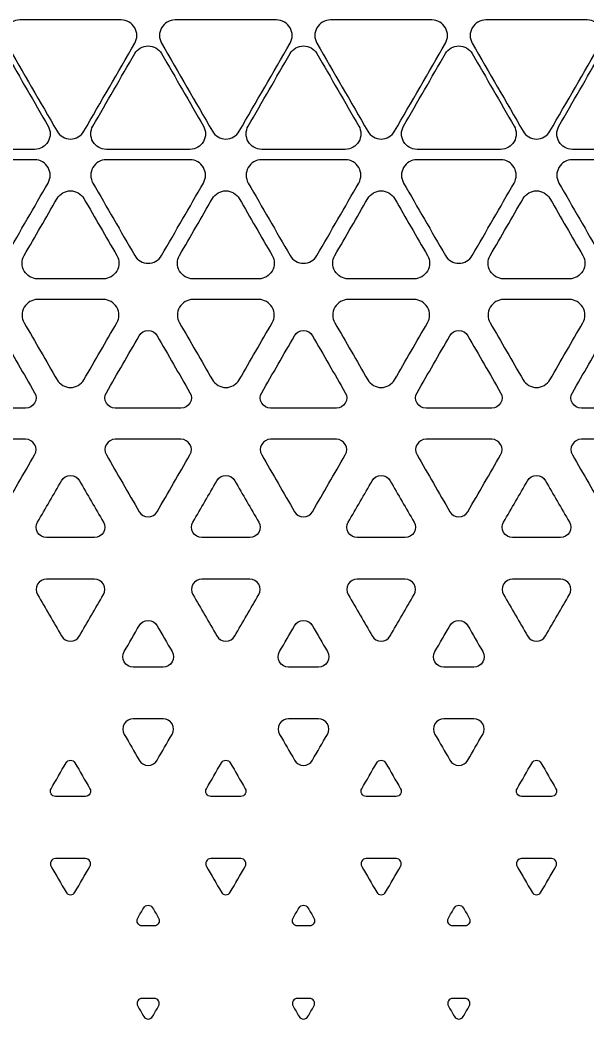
# Model space of a CAD drawing. Extents: x -66 to 148, y 54 to 150.
# Drawn here: x 40.1 to 94.9, y 53.5 to 150 of the extents above; entities that cross this region are included whole.
import ezdxf

# ---------------------------------------------------------------- set-up
doc = ezdxf.new("R2010")
doc.units = 0
doc.layers.add('Default', color=7, linetype='Continuous')

msp = doc.modelspace()

# ---------------------------------------------------------------- linework, layer by layer
at = {"layer": 'Default'}
for points, knots in [([(38.798, 147.75), (38.53, 148.215), (38.53, 148.786), (38.798, 149.25), (39.066, 149.714), (39.561, 150), (40.097, 150), (43.366, 150), (46.634, 150), (49.903, 150), (50.439, 150), (50.934, 149.714), (51.202, 149.25), (51.47, 148.786), (51.47, 148.215), (51.202, 147.75), (49.568, 144.918), (47.934, 142.085), (46.299, 139.252), (46.031, 138.788), (45.536, 138.502), (45, 138.502), (44.464, 138.502), (43.969, 138.788), (43.701, 139.252), (42.066, 142.085), (40.432, 144.918), (38.798, 147.75)], [0, 0, 0, 0, 1, 1, 1, 2, 2, 2, 11.80577, 11.80577, 11.80577, 12.80577, 12.80577, 12.80577, 13.80577, 13.80577, 13.80577, 23.616986, 23.616986, 23.616986, 24.616986, 24.616986, 24.616986, 25.616986, 25.616986, 25.616986, 35.428202, 35.428202, 35.428202, 35.428202]), ([(53.798, 147.75), (53.53, 148.215), (53.53, 148.786), (53.798, 149.25), (54.066, 149.714), (54.561, 150), (55.097, 150), (58.366, 150), (61.634, 150), (64.903, 150), (65.439, 150), (65.934, 149.714), (66.202, 149.25), (66.47, 148.786), (66.47, 148.215), (66.202, 147.75), (64.568, 144.918), (62.934, 142.085), (61.299, 139.252), (61.031, 138.788), (60.536, 138.502), (60, 138.502), (59.464, 138.502), (58.969, 138.788), (58.701, 139.252), (57.066, 142.085), (55.432, 144.918), (53.798, 147.75)], [0, 0, 0, 0, 1, 1, 1, 2, 2, 2, 11.80577, 11.80577, 11.80577, 12.80577, 12.80577, 12.80577, 13.80577, 13.80577, 13.80577, 23.616986, 23.616986, 23.616986, 24.616986, 24.616986, 24.616986, 25.616986, 25.616986, 25.616986, 35.428202, 35.428202, 35.428202, 35.428202]), ([(68.798, 147.75), (68.53, 148.215), (68.53, 148.786), (68.798, 149.25), (69.066, 149.714), (69.561, 150), (70.097, 150), (73.366, 150), (76.634, 150), (79.903, 150), (80.439, 150), (80.934, 149.714), (81.202, 149.25), (81.47, 148.786), (81.47, 148.215), (81.202, 147.75), (79.568, 144.918), (77.934, 142.085), (76.299, 139.252), (76.031, 138.788), (75.536, 138.502), (75, 138.502), (74.464, 138.502), (73.969, 138.788), (73.701, 139.252), (72.066, 142.085), (70.432, 144.918), (68.798, 147.75)], [0, 0, 0, 0, 1, 1, 1, 2, 2, 2, 11.80577, 11.80577, 11.80577, 12.80577, 12.80577, 12.80577, 13.80577, 13.80577, 13.80577, 23.616986, 23.616986, 23.616986, 24.616986, 24.616986, 24.616986, 25.616986, 25.616986, 25.616986, 35.428202, 35.428202, 35.428202, 35.428202]), ([(83.798, 147.75), (83.53, 148.215), (83.53, 148.786), (83.798, 149.25), (84.066, 149.714), (84.561, 150), (85.097, 150), (88.366, 150), (91.634, 150), (94.903, 150), (95.439, 150), (95.934, 149.714), (96.202, 149.25), (96.47, 148.786), (96.47, 148.215), (96.202, 147.75), (94.568, 144.918), (92.934, 142.085), (91.299, 139.252), (91.031, 138.788), (90.536, 138.502), (90, 138.502), (89.464, 138.502), (88.969, 138.788), (88.701, 139.252), (87.066, 142.085), (85.432, 144.918), (83.798, 147.75)], [0, 0, 0, 0, 1, 1, 1, 2, 2, 2, 11.80577, 11.80577, 11.80577, 12.80577, 12.80577, 12.80577, 13.80577, 13.80577, 13.80577, 23.616986, 23.616986, 23.616986, 24.616986, 24.616986, 24.616986, 25.616986, 25.616986, 25.616986, 35.428202, 35.428202, 35.428202, 35.428202]), ([(38.799, 146.747), (38.531, 147.212), (38.036, 147.498), (37.5, 147.498), (36.964, 147.498), (36.469, 147.212), (36.201, 146.747), (34.855, 144.415), (33.509, 142.082), (32.164, 139.75), (31.896, 139.285), (31.896, 138.714), (32.164, 138.25), (32.432, 137.786), (32.927, 137.5), (33.463, 137.5), (36.154, 137.5), (38.846, 137.5), (41.537, 137.5), (42.073, 137.5), (42.568, 137.786), (42.836, 138.25), (43.104, 138.714), (43.104, 139.285), (42.836, 139.75), (41.491, 142.082), (40.145, 144.415), (38.799, 146.747)], [0, 0, 0, 0, 1, 1, 1, 2, 2, 2, 10.078844, 10.078844, 10.078844, 11.078844, 11.078844, 11.078844, 12.078844, 12.078844, 12.078844, 20.153204, 20.153204, 20.153204, 21.153204, 21.153204, 21.153204, 22.153204, 22.153204, 22.153204, 30.232048, 30.232048, 30.232048, 30.232048]), ([(53.799, 146.747), (53.531, 147.212), (53.036, 147.498), (52.5, 147.498), (51.964, 147.498), (51.469, 147.212), (51.201, 146.747), (49.855, 144.415), (48.509, 142.082), (47.164, 139.75), (46.896, 139.285), (46.896, 138.714), (47.164, 138.25), (47.432, 137.786), (47.927, 137.5), (48.463, 137.5), (51.154, 137.5), (53.846, 137.5), (56.537, 137.5), (57.073, 137.5), (57.568, 137.786), (57.836, 138.25), (58.104, 138.714), (58.104, 139.285), (57.836, 139.75), (56.491, 142.082), (55.145, 144.415), (53.799, 146.747)], [0, 0, 0, 0, 1, 1, 1, 2, 2, 2, 10.078844, 10.078844, 10.078844, 11.078844, 11.078844, 11.078844, 12.078844, 12.078844, 12.078844, 20.153204, 20.153204, 20.153204, 21.153204, 21.153204, 21.153204, 22.153204, 22.153204, 22.153204, 30.232048, 30.232048, 30.232048, 30.232048]), ([(68.799, 146.747), (68.531, 147.212), (68.036, 147.498), (67.5, 147.498), (66.964, 147.498), (66.469, 147.212), (66.201, 146.747), (64.855, 144.415), (63.509, 142.082), (62.164, 139.75), (61.896, 139.285), (61.896, 138.714), (62.164, 138.25), (62.432, 137.786), (62.927, 137.5), (63.463, 137.5), (66.154, 137.5), (68.846, 137.5), (71.537, 137.5), (72.073, 137.5), (72.568, 137.786), (72.836, 138.25), (73.104, 138.714), (73.104, 139.285), (72.836, 139.75), (71.491, 142.082), (70.145, 144.415), (68.799, 146.747)], [0, 0, 0, 0, 1, 1, 1, 2, 2, 2, 10.078844, 10.078844, 10.078844, 11.078844, 11.078844, 11.078844, 12.078844, 12.078844, 12.078844, 20.153204, 20.153204, 20.153204, 21.153204, 21.153204, 21.153204, 22.153204, 22.153204, 22.153204, 30.232048, 30.232048, 30.232048, 30.232048]), ([(83.799, 146.747), (83.531, 147.212), (83.036, 147.498), (82.5, 147.498), (81.964, 147.498), (81.469, 147.212), (81.201, 146.747), (79.855, 144.415), (78.509, 142.082), (77.164, 139.75), (76.896, 139.285), (76.896, 138.714), (77.164, 138.25), (77.432, 137.786), (77.927, 137.5), (78.463, 137.5), (81.154, 137.5), (83.846, 137.5), (86.537, 137.5), (87.073, 137.5), (87.568, 137.786), (87.836, 138.25), (88.104, 138.714), (88.104, 139.285), (87.836, 139.75), (86.491, 142.082), (85.145, 144.415), (83.799, 146.747)], [0, 0, 0, 0, 1, 1, 1, 2, 2, 2, 10.078844, 10.078844, 10.078844, 11.078844, 11.078844, 11.078844, 12.078844, 12.078844, 12.078844, 20.153204, 20.153204, 20.153204, 21.153204, 21.153204, 21.153204, 22.153204, 22.153204, 22.153204, 30.232048, 30.232048, 30.232048, 30.232048]), ([(98.799, 146.747), (98.531, 147.212), (98.036, 147.498), (97.5, 147.498), (96.964, 147.498), (96.469, 147.212), (96.201, 146.747), (94.855, 144.415), (93.509, 142.082), (92.164, 139.75), (91.896, 139.285), (91.896, 138.714), (92.164, 138.25), (92.432, 137.786), (92.927, 137.5), (93.463, 137.5), (96.154, 137.5), (98.846, 137.5), (101.537, 137.5), (102.073, 137.5), (102.568, 137.786), (102.836, 138.25), (103.104, 138.714), (103.104, 139.285), (102.836, 139.75), (101.491, 142.082), (100.145, 144.415), (98.799, 146.747)], [0, 0, 0, 0, 1, 1, 1, 2, 2, 2, 10.078844, 10.078844, 10.078844, 11.078844, 11.078844, 11.078844, 12.078844, 12.078844, 12.078844, 20.153204, 20.153204, 20.153204, 21.153204, 21.153204, 21.153204, 22.153204, 22.153204, 22.153204, 30.232048, 30.232048, 30.232048, 30.232048]), ([(38.799, 127.253), (38.531, 126.788), (38.036, 126.502), (37.5, 126.502), (36.964, 126.502), (36.469, 126.788), (36.201, 127.253), (34.855, 129.585), (33.509, 131.918), (32.164, 134.25), (31.896, 134.715), (31.896, 135.286), (32.164, 135.75), (32.432, 136.214), (32.927, 136.5), (33.463, 136.5), (36.154, 136.5), (38.846, 136.5), (41.537, 136.5), (42.073, 136.5), (42.568, 136.214), (42.836, 135.75), (43.104, 135.286), (43.104, 134.715), (42.836, 134.25), (41.491, 131.918), (40.145, 129.585), (38.799, 127.253)], [0, 0, 0, 0, 1, 1, 1, 2, 2, 2, 10.078844, 10.078844, 10.078844, 11.078844, 11.078844, 11.078844, 12.078844, 12.078844, 12.078844, 20.153204, 20.153204, 20.153204, 21.153204, 21.153204, 21.153204, 22.153204, 22.153204, 22.153204, 30.232048, 30.232048, 30.232048, 30.232048]), ([(53.799, 127.253), (53.531, 126.788), (53.036, 126.502), (52.5, 126.502), (51.964, 126.502), (51.469, 126.788), (51.201, 127.253), (49.855, 129.585), (48.509, 131.918), (47.164, 134.25), (46.896, 134.715), (46.896, 135.286), (47.164, 135.75), (47.432, 136.214), (47.927, 136.5), (48.463, 136.5), (51.154, 136.5), (53.846, 136.5), (56.537, 136.5), (57.073, 136.5), (57.568, 136.214), (57.836, 135.75), (58.104, 135.286), (58.104, 134.715), (57.836, 134.25), (56.491, 131.918), (55.145, 129.585), (53.799, 127.253)], [0, 0, 0, 0, 1, 1, 1, 2, 2, 2, 10.078844, 10.078844, 10.078844, 11.078844, 11.078844, 11.078844, 12.078844, 12.078844, 12.078844, 20.153204, 20.153204, 20.153204, 21.153204, 21.153204, 21.153204, 22.153204, 22.153204, 22.153204, 30.232048, 30.232048, 30.232048, 30.232048]), ([(68.799, 127.253), (68.531, 126.788), (68.036, 126.502), (67.5, 126.502), (66.964, 126.502), (66.469, 126.788), (66.201, 127.253), (64.855, 129.585), (63.509, 131.918), (62.164, 134.25), (61.896, 134.715), (61.896, 135.286), (62.164, 135.75), (62.432, 136.214), (62.927, 136.5), (63.463, 136.5), (66.154, 136.5), (68.846, 136.5), (71.537, 136.5), (72.073, 136.5), (72.568, 136.214), (72.836, 135.75), (73.104, 135.286), (73.104, 134.715), (72.836, 134.25), (71.491, 131.918), (70.145, 129.585), (68.799, 127.253)], [0, 0, 0, 0, 1, 1, 1, 2, 2, 2, 10.078844, 10.078844, 10.078844, 11.078844, 11.078844, 11.078844, 12.078844, 12.078844, 12.078844, 20.153204, 20.153204, 20.153204, 21.153204, 21.153204, 21.153204, 22.153204, 22.153204, 22.153204, 30.232048, 30.232048, 30.232048, 30.232048]), ([(83.799, 127.253), (83.531, 126.788), (83.036, 126.502), (82.5, 126.502), (81.964, 126.502), (81.469, 126.788), (81.201, 127.253), (79.855, 129.585), (78.509, 131.918), (77.164, 134.25), (76.896, 134.715), (76.896, 135.286), (77.164, 135.75), (77.432, 136.214), (77.927, 136.5), (78.463, 136.5), (81.154, 136.5), (83.846, 136.5), (86.537, 136.5), (87.073, 136.5), (87.568, 136.214), (87.836, 135.75), (88.104, 135.286), (88.104, 134.715), (87.836, 134.25), (86.491, 131.918), (85.145, 129.585), (83.799, 127.253)], [0, 0, 0, 0, 1, 1, 1, 2, 2, 2, 10.078844, 10.078844, 10.078844, 11.078844, 11.078844, 11.078844, 12.078844, 12.078844, 12.078844, 20.153204, 20.153204, 20.153204, 21.153204, 21.153204, 21.153204, 22.153204, 22.153204, 22.153204, 30.232048, 30.232048, 30.232048, 30.232048]), ([(98.799, 127.253), (98.531, 126.788), (98.036, 126.502), (97.5, 126.502), (96.964, 126.502), (96.469, 126.788), (96.201, 127.253), (94.855, 129.585), (93.509, 131.918), (92.164, 134.25), (91.896, 134.715), (91.896, 135.286), (92.164, 135.75), (92.432, 136.214), (92.927, 136.5), (93.463, 136.5), (96.154, 136.5), (98.846, 136.5), (101.537, 136.5), (102.073, 136.5), (102.568, 136.214), (102.836, 135.75), (103.104, 135.286), (103.104, 134.715), (102.836, 134.25), (101.491, 131.918), (100.145, 129.585), (98.799, 127.253)], [0, 0, 0, 0, 1, 1, 1, 2, 2, 2, 10.078844, 10.078844, 10.078844, 11.078844, 11.078844, 11.078844, 12.078844, 12.078844, 12.078844, 20.153204, 20.153204, 20.153204, 21.153204, 21.153204, 21.153204, 22.153204, 22.153204, 22.153204, 30.232048, 30.232048, 30.232048, 30.232048]), ([(46.299, 132.747), (46.031, 133.211), (45.536, 133.497), (45, 133.497), (44.464, 133.497), (43.969, 133.211), (43.701, 132.747), (42.644, 130.914), (41.586, 129.082), (40.529, 127.25), (40.261, 126.785), (40.262, 126.214), (40.53, 125.75), (40.798, 125.286), (41.293, 125), (41.829, 125), (43.943, 125), (46.057, 125), (48.171, 125), (48.707, 125), (49.202, 125.286), (49.47, 125.75), (49.738, 126.214), (49.739, 126.785), (49.471, 127.25), (48.414, 129.082), (47.356, 130.914), (46.299, 132.747)], [0, 0, 0, 0, 1, 1, 1, 2, 2, 2, 8.346472, 8.346472, 8.346472, 9.346472, 9.346472, 9.346472, 10.346472, 10.346472, 10.346472, 16.689422, 16.689422, 16.689422, 17.689422, 17.689422, 17.689422, 18.689422, 18.689422, 18.689422, 25.035895, 25.035895, 25.035895, 25.035895]), ([(61.299, 132.747), (61.031, 133.211), (60.536, 133.497), (60, 133.497), (59.464, 133.497), (58.969, 133.211), (58.701, 132.747), (57.644, 130.914), (56.586, 129.082), (55.529, 127.25), (55.261, 126.785), (55.262, 126.214), (55.53, 125.75), (55.798, 125.286), (56.293, 125), (56.829, 125), (58.943, 125), (61.057, 125), (63.171, 125), (63.707, 125), (64.202, 125.286), (64.47, 125.75), (64.738, 126.214), (64.739, 126.785), (64.471, 127.25), (63.414, 129.082), (62.356, 130.914), (61.299, 132.747)], [0, 0, 0, 0, 1, 1, 1, 2, 2, 2, 8.346472, 8.346472, 8.346472, 9.346472, 9.346472, 9.346472, 10.346472, 10.346472, 10.346472, 16.689422, 16.689422, 16.689422, 17.689422, 17.689422, 17.689422, 18.689422, 18.689422, 18.689422, 25.035895, 25.035895, 25.035895, 25.035895]), ([(76.299, 132.747), (76.031, 133.211), (75.536, 133.497), (75, 133.497), (74.464, 133.497), (73.969, 133.211), (73.701, 132.747), (72.644, 130.914), (71.586, 129.082), (70.529, 127.25), (70.261, 126.785), (70.262, 126.214), (70.53, 125.75), (70.798, 125.286), (71.293, 125), (71.829, 125), (73.943, 125), (76.057, 125), (78.171, 125), (78.707, 125), (79.202, 125.286), (79.47, 125.75), (79.738, 126.214), (79.739, 126.785), (79.471, 127.25), (78.414, 129.082), (77.356, 130.914), (76.299, 132.747)], [0, 0, 0, 0, 1, 1, 1, 2, 2, 2, 8.346472, 8.346472, 8.346472, 9.346472, 9.346472, 9.346472, 10.346472, 10.346472, 10.346472, 16.689422, 16.689422, 16.689422, 17.689422, 17.689422, 17.689422, 18.689422, 18.689422, 18.689422, 25.035895, 25.035895, 25.035895, 25.035895]), ([(91.299, 132.747), (91.031, 133.211), (90.536, 133.497), (90, 133.497), (89.464, 133.497), (88.969, 133.211), (88.701, 132.747), (87.644, 130.914), (86.586, 129.082), (85.529, 127.25), (85.261, 126.785), (85.262, 126.214), (85.53, 125.75), (85.798, 125.286), (86.293, 125), (86.829, 125), (88.943, 125), (91.057, 125), (93.171, 125), (93.707, 125), (94.202, 125.286), (94.47, 125.75), (94.738, 126.214), (94.739, 126.785), (94.471, 127.25), (93.414, 129.082), (92.356, 130.914), (91.299, 132.747)], [0, 0, 0, 0, 1, 1, 1, 2, 2, 2, 8.346472, 8.346472, 8.346472, 9.346472, 9.346472, 9.346472, 10.346472, 10.346472, 10.346472, 16.689422, 16.689422, 16.689422, 17.689422, 17.689422, 17.689422, 18.689422, 18.689422, 18.689422, 25.035895, 25.035895, 25.035895, 25.035895]), ([(46.299, 115.253), (46.031, 114.789), (45.536, 114.503), (45, 114.503), (44.464, 114.503), (43.969, 114.789), (43.701, 115.253), (42.644, 117.086), (41.586, 118.918), (40.529, 120.75), (40.261, 121.215), (40.262, 121.786), (40.53, 122.25), (40.798, 122.714), (41.293, 123), (41.829, 123), (43.943, 123), (46.057, 123), (48.171, 123), (48.707, 123), (49.202, 122.714), (49.47, 122.25), (49.738, 121.786), (49.739, 121.215), (49.471, 120.75), (48.414, 118.918), (47.356, 117.086), (46.299, 115.253)], [0, 0, 0, 0, 1, 1, 1, 2, 2, 2, 8.346472, 8.346472, 8.346472, 9.346472, 9.346472, 9.346472, 10.346472, 10.346472, 10.346472, 16.689422, 16.689422, 16.689422, 17.689422, 17.689422, 17.689422, 18.689422, 18.689422, 18.689422, 25.035895, 25.035895, 25.035895, 25.035895]), ([(61.299, 115.253), (61.031, 114.789), (60.536, 114.503), (60, 114.503), (59.464, 114.503), (58.969, 114.789), (58.701, 115.253), (57.644, 117.086), (56.586, 118.918), (55.529, 120.75), (55.261, 121.215), (55.262, 121.786), (55.53, 122.25), (55.798, 122.714), (56.293, 123), (56.829, 123), (58.943, 123), (61.057, 123), (63.171, 123), (63.707, 123), (64.202, 122.714), (64.47, 122.25), (64.738, 121.786), (64.739, 121.215), (64.471, 120.75), (63.414, 118.918), (62.356, 117.086), (61.299, 115.253)], [0, 0, 0, 0, 1, 1, 1, 2, 2, 2, 8.346472, 8.346472, 8.346472, 9.346472, 9.346472, 9.346472, 10.346472, 10.346472, 10.346472, 16.689422, 16.689422, 16.689422, 17.689422, 17.689422, 17.689422, 18.689422, 18.689422, 18.689422, 25.035895, 25.035895, 25.035895, 25.035895]), ([(76.299, 115.253), (76.031, 114.789), (75.536, 114.503), (75, 114.503), (74.464, 114.503), (73.969, 114.789), (73.701, 115.253), (72.644, 117.086), (71.586, 118.918), (70.529, 120.75), (70.261, 121.215), (70.262, 121.786), (70.53, 122.25), (70.798, 122.714), (71.293, 123), (71.829, 123), (73.943, 123), (76.057, 123), (78.171, 123), (78.707, 123), (79.202, 122.714), (79.47, 122.25), (79.738, 121.786), (79.739, 121.215), (79.471, 120.75), (78.414, 118.918), (77.356, 117.086), (76.299, 115.253)], [0, 0, 0, 0, 1, 1, 1, 2, 2, 2, 8.346472, 8.346472, 8.346472, 9.346472, 9.346472, 9.346472, 10.346472, 10.346472, 10.346472, 16.689422, 16.689422, 16.689422, 17.689422, 17.689422, 17.689422, 18.689422, 18.689422, 18.689422, 25.035895, 25.035895, 25.035895, 25.035895]), ([(91.299, 115.253), (91.031, 114.789), (90.536, 114.503), (90, 114.503), (89.464, 114.503), (88.969, 114.789), (88.701, 115.253), (87.644, 117.086), (86.586, 118.918), (85.529, 120.75), (85.261, 121.215), (85.262, 121.786), (85.53, 122.25), (85.798, 122.714), (86.293, 123), (86.829, 123), (88.943, 123), (91.057, 123), (93.171, 123), (93.707, 123), (94.202, 122.714), (94.47, 122.25), (94.738, 121.786), (94.739, 121.215), (94.471, 120.75), (93.414, 118.918), (92.356, 117.086), (91.299, 115.253)], [0, 0, 0, 0, 1, 1, 1, 2, 2, 2, 8.346472, 8.346472, 8.346472, 9.346472, 9.346472, 9.346472, 10.346472, 10.346472, 10.346472, 16.689422, 16.689422, 16.689422, 17.689422, 17.689422, 17.689422, 18.689422, 18.689422, 18.689422, 25.035895, 25.035895, 25.035895, 25.035895]), ([(38.366, 119.497), (38.188, 119.807), (37.857, 119.997), (37.5, 119.997), (37.143, 119.997), (36.812, 119.807), (36.634, 119.497), (35.577, 117.665), (34.519, 115.832), (33.462, 114), (33.284, 113.69), (33.284, 113.309), (33.463, 113), (33.641, 112.691), (33.971, 112.5), (34.329, 112.5), (36.443, 112.5), (38.557, 112.5), (40.671, 112.5), (41.029, 112.5), (41.359, 112.691), (41.537, 113), (41.716, 113.309), (41.716, 113.69), (41.538, 114), (40.481, 115.832), (39.423, 117.665), (38.366, 119.497)], [0, 0, 0, 0, 1, 1, 1, 2, 2, 2, 8.346472, 8.346472, 8.346472, 9.346472, 9.346472, 9.346472, 10.346472, 10.346472, 10.346472, 16.689422, 16.689422, 16.689422, 17.689422, 17.689422, 17.689422, 18.689422, 18.689422, 18.689422, 25.035895, 25.035895, 25.035895, 25.035895]), ([(53.366, 119.497), (53.188, 119.807), (52.857, 119.997), (52.5, 119.997), (52.143, 119.997), (51.812, 119.807), (51.634, 119.497), (50.577, 117.665), (49.519, 115.832), (48.462, 114), (48.284, 113.69), (48.284, 113.309), (48.463, 113), (48.641, 112.691), (48.971, 112.5), (49.329, 112.5), (51.443, 112.5), (53.557, 112.5), (55.671, 112.5), (56.029, 112.5), (56.359, 112.691), (56.537, 113), (56.716, 113.309), (56.716, 113.69), (56.538, 114), (55.481, 115.832), (54.423, 117.665), (53.366, 119.497)], [0, 0, 0, 0, 1, 1, 1, 2, 2, 2, 8.346472, 8.346472, 8.346472, 9.346472, 9.346472, 9.346472, 10.346472, 10.346472, 10.346472, 16.689422, 16.689422, 16.689422, 17.689422, 17.689422, 17.689422, 18.689422, 18.689422, 18.689422, 25.035895, 25.035895, 25.035895, 25.035895]), ([(68.366, 119.497), (68.188, 119.807), (67.857, 119.997), (67.5, 119.997), (67.143, 119.997), (66.812, 119.807), (66.634, 119.497), (65.577, 117.665), (64.519, 115.832), (63.462, 114), (63.284, 113.69), (63.284, 113.309), (63.463, 113), (63.641, 112.691), (63.971, 112.5), (64.329, 112.5), (66.443, 112.5), (68.557, 112.5), (70.671, 112.5), (71.029, 112.5), (71.359, 112.691), (71.537, 113), (71.716, 113.309), (71.716, 113.69), (71.538, 114), (70.481, 115.832), (69.423, 117.665), (68.366, 119.497)], [0, 0, 0, 0, 1, 1, 1, 2, 2, 2, 8.346472, 8.346472, 8.346472, 9.346472, 9.346472, 9.346472, 10.346472, 10.346472, 10.346472, 16.689422, 16.689422, 16.689422, 17.689422, 17.689422, 17.689422, 18.689422, 18.689422, 18.689422, 25.035895, 25.035895, 25.035895, 25.035895]), ([(83.366, 119.497), (83.188, 119.807), (82.857, 119.997), (82.5, 119.997), (82.143, 119.997), (81.812, 119.807), (81.634, 119.497), (80.577, 117.665), (79.519, 115.832), (78.462, 114), (78.284, 113.69), (78.284, 113.309), (78.463, 113), (78.641, 112.691), (78.971, 112.5), (79.329, 112.5), (81.443, 112.5), (83.557, 112.5), (85.671, 112.5), (86.029, 112.5), (86.359, 112.691), (86.537, 113), (86.716, 113.309), (86.716, 113.69), (86.538, 114), (85.481, 115.832), (84.423, 117.665), (83.366, 119.497)], [0, 0, 0, 0, 1, 1, 1, 2, 2, 2, 8.346472, 8.346472, 8.346472, 9.346472, 9.346472, 9.346472, 10.346472, 10.346472, 10.346472, 16.689422, 16.689422, 16.689422, 17.689422, 17.689422, 17.689422, 18.689422, 18.689422, 18.689422, 25.035895, 25.035895, 25.035895, 25.035895]), ([(98.366, 119.497), (98.188, 119.807), (97.857, 119.997), (97.5, 119.997), (97.143, 119.997), (96.812, 119.807), (96.634, 119.497), (95.577, 117.665), (94.519, 115.832), (93.462, 114), (93.284, 113.69), (93.284, 113.309), (93.463, 113), (93.641, 112.691), (93.971, 112.5), (94.329, 112.5), (96.443, 112.5), (98.557, 112.5), (100.671, 112.5), (101.029, 112.5), (101.359, 112.691), (101.537, 113), (101.716, 113.309), (101.716, 113.69), (101.538, 114), (100.481, 115.832), (99.423, 117.665), (98.366, 119.497)], [0, 0, 0, 0, 1, 1, 1, 2, 2, 2, 8.346472, 8.346472, 8.346472, 9.346472, 9.346472, 9.346472, 10.346472, 10.346472, 10.346472, 16.689422, 16.689422, 16.689422, 17.689422, 17.689422, 17.689422, 18.689422, 18.689422, 18.689422, 25.035895, 25.035895, 25.035895, 25.035895]), ([(38.366, 102.503), (38.188, 102.193), (37.857, 102.003), (37.5, 102.003), (37.143, 102.003), (36.812, 102.193), (36.634, 102.503), (35.577, 104.335), (34.519, 106.168), (33.462, 108), (33.284, 108.31), (33.284, 108.691), (33.463, 109), (33.641, 109.309), (33.971, 109.5), (34.329, 109.5), (36.443, 109.5), (38.557, 109.5), (40.671, 109.5), (41.029, 109.5), (41.359, 109.309), (41.537, 109), (41.716, 108.691), (41.716, 108.31), (41.538, 108), (40.481, 106.168), (39.423, 104.335), (38.366, 102.503)], [0, 0, 0, 0, 1, 1, 1, 2, 2, 2, 8.346472, 8.346472, 8.346472, 9.346472, 9.346472, 9.346472, 10.346472, 10.346472, 10.346472, 16.689422, 16.689422, 16.689422, 17.689422, 17.689422, 17.689422, 18.689422, 18.689422, 18.689422, 25.035895, 25.035895, 25.035895, 25.035895]), ([(53.366, 102.503), (53.188, 102.193), (52.857, 102.003), (52.5, 102.003), (52.143, 102.003), (51.812, 102.193), (51.634, 102.503), (50.577, 104.335), (49.519, 106.168), (48.462, 108), (48.284, 108.31), (48.284, 108.691), (48.463, 109), (48.641, 109.309), (48.971, 109.5), (49.329, 109.5), (51.443, 109.5), (53.557, 109.5), (55.671, 109.5), (56.029, 109.5), (56.359, 109.309), (56.537, 109), (56.716, 108.691), (56.716, 108.31), (56.538, 108), (55.481, 106.168), (54.423, 104.335), (53.366, 102.503)], [0, 0, 0, 0, 1, 1, 1, 2, 2, 2, 8.346472, 8.346472, 8.346472, 9.346472, 9.346472, 9.346472, 10.346472, 10.346472, 10.346472, 16.689422, 16.689422, 16.689422, 17.689422, 17.689422, 17.689422, 18.689422, 18.689422, 18.689422, 25.035895, 25.035895, 25.035895, 25.035895]), ([(68.366, 102.503), (68.188, 102.193), (67.857, 102.003), (67.5, 102.003), (67.143, 102.003), (66.812, 102.193), (66.634, 102.503), (65.577, 104.335), (64.519, 106.168), (63.462, 108), (63.284, 108.31), (63.284, 108.691), (63.463, 109), (63.641, 109.309), (63.971, 109.5), (64.329, 109.5), (66.443, 109.5), (68.557, 109.5), (70.671, 109.5), (71.029, 109.5), (71.359, 109.309), (71.537, 109), (71.716, 108.691), (71.716, 108.31), (71.538, 108), (70.481, 106.168), (69.423, 104.335), (68.366, 102.503)], [0, 0, 0, 0, 1, 1, 1, 2, 2, 2, 8.346472, 8.346472, 8.346472, 9.346472, 9.346472, 9.346472, 10.346472, 10.346472, 10.346472, 16.689422, 16.689422, 16.689422, 17.689422, 17.689422, 17.689422, 18.689422, 18.689422, 18.689422, 25.035895, 25.035895, 25.035895, 25.035895]), ([(83.366, 102.503), (83.188, 102.193), (82.857, 102.003), (82.5, 102.003), (82.143, 102.003), (81.812, 102.193), (81.634, 102.503), (80.577, 104.335), (79.519, 106.168), (78.462, 108), (78.284, 108.31), (78.284, 108.691), (78.463, 109), (78.641, 109.309), (78.971, 109.5), (79.329, 109.5), (81.443, 109.5), (83.557, 109.5), (85.671, 109.5), (86.029, 109.5), (86.359, 109.309), (86.537, 109), (86.716, 108.691), (86.716, 108.31), (86.538, 108), (85.481, 106.168), (84.423, 104.335), (83.366, 102.503)], [0, 0, 0, 0, 1, 1, 1, 2, 2, 2, 8.346472, 8.346472, 8.346472, 9.346472, 9.346472, 9.346472, 10.346472, 10.346472, 10.346472, 16.689422, 16.689422, 16.689422, 17.689422, 17.689422, 17.689422, 18.689422, 18.689422, 18.689422, 25.035895, 25.035895, 25.035895, 25.035895]), ([(98.366, 102.503), (98.188, 102.193), (97.857, 102.003), (97.5, 102.003), (97.143, 102.003), (96.812, 102.193), (96.634, 102.503), (95.577, 104.335), (94.519, 106.168), (93.462, 108), (93.284, 108.31), (93.284, 108.691), (93.463, 109), (93.641, 109.309), (93.971, 109.5), (94.329, 109.5), (96.443, 109.5), (98.557, 109.5), (100.671, 109.5), (101.029, 109.5), (101.359, 109.309), (101.537, 109), (101.716, 108.691), (101.716, 108.31), (101.538, 108), (100.481, 106.168), (99.423, 104.335), (98.366, 102.503)], [0, 0, 0, 0, 1, 1, 1, 2, 2, 2, 8.346472, 8.346472, 8.346472, 9.346472, 9.346472, 9.346472, 10.346472, 10.346472, 10.346472, 16.689422, 16.689422, 16.689422, 17.689422, 17.689422, 17.689422, 18.689422, 18.689422, 18.689422, 25.035895, 25.035895, 25.035895, 25.035895]), ([(45.866, 105.496), (45.688, 105.806), (45.357, 105.997), (45, 105.997), (44.643, 105.997), (44.312, 105.806), (44.134, 105.496), (43.365, 104.164), (42.597, 102.832), (41.828, 101.5), (41.65, 101.19), (41.65, 100.809), (41.828, 100.5), (42.007, 100.191), (42.337, 100), (42.694, 100), (44.231, 100), (45.769, 100), (47.306, 100), (47.663, 100), (47.993, 100.191), (48.172, 100.5), (48.35, 100.809), (48.35, 101.19), (48.172, 101.5), (47.403, 102.832), (46.635, 104.164), (45.866, 105.496)], [0, 0, 0, 0, 1, 1, 1, 2, 2, 2, 6.614101, 6.614101, 6.614101, 7.614101, 7.614101, 7.614101, 8.614101, 8.614101, 8.614101, 13.22564, 13.22564, 13.22564, 14.22564, 14.22564, 14.22564, 15.22564, 15.22564, 15.22564, 19.839741, 19.839741, 19.839741, 19.839741]), ([(60.866, 105.496), (60.688, 105.806), (60.357, 105.997), (60, 105.997), (59.643, 105.997), (59.312, 105.806), (59.134, 105.496), (58.365, 104.164), (57.597, 102.832), (56.828, 101.5), (56.65, 101.19), (56.65, 100.809), (56.828, 100.5), (57.007, 100.191), (57.337, 100), (57.694, 100), (59.231, 100), (60.769, 100), (62.306, 100), (62.663, 100), (62.993, 100.191), (63.172, 100.5), (63.35, 100.809), (63.35, 101.19), (63.172, 101.5), (62.403, 102.832), (61.635, 104.164), (60.866, 105.496)], [0, 0, 0, 0, 1, 1, 1, 2, 2, 2, 6.614101, 6.614101, 6.614101, 7.614101, 7.614101, 7.614101, 8.614101, 8.614101, 8.614101, 13.22564, 13.22564, 13.22564, 14.22564, 14.22564, 14.22564, 15.22564, 15.22564, 15.22564, 19.839741, 19.839741, 19.839741, 19.839741]), ([(75.866, 105.496), (75.688, 105.806), (75.357, 105.997), (75, 105.997), (74.643, 105.997), (74.312, 105.806), (74.134, 105.496), (73.365, 104.164), (72.597, 102.832), (71.828, 101.5), (71.65, 101.19), (71.65, 100.809), (71.828, 100.5), (72.007, 100.191), (72.337, 100), (72.694, 100), (74.231, 100), (75.769, 100), (77.306, 100), (77.663, 100), (77.993, 100.191), (78.172, 100.5), (78.35, 100.809), (78.35, 101.19), (78.172, 101.5), (77.403, 102.832), (76.635, 104.164), (75.866, 105.496)], [0, 0, 0, 0, 1, 1, 1, 2, 2, 2, 6.614101, 6.614101, 6.614101, 7.614101, 7.614101, 7.614101, 8.614101, 8.614101, 8.614101, 13.22564, 13.22564, 13.22564, 14.22564, 14.22564, 14.22564, 15.22564, 15.22564, 15.22564, 19.839741, 19.839741, 19.839741, 19.839741]), ([(90.866, 105.496), (90.688, 105.806), (90.357, 105.997), (90, 105.997), (89.643, 105.997), (89.312, 105.806), (89.134, 105.496), (88.365, 104.164), (87.597, 102.832), (86.828, 101.5), (86.65, 101.19), (86.65, 100.809), (86.828, 100.5), (87.007, 100.191), (87.337, 100), (87.694, 100), (89.231, 100), (90.769, 100), (92.306, 100), (92.663, 100), (92.993, 100.191), (93.172, 100.5), (93.35, 100.809), (93.35, 101.19), (93.172, 101.5), (92.403, 102.832), (91.635, 104.164), (90.866, 105.496)], [0, 0, 0, 0, 1, 1, 1, 2, 2, 2, 6.614101, 6.614101, 6.614101, 7.614101, 7.614101, 7.614101, 8.614101, 8.614101, 8.614101, 13.22564, 13.22564, 13.22564, 14.22564, 14.22564, 14.22564, 15.22564, 15.22564, 15.22564, 19.839741, 19.839741, 19.839741, 19.839741]), ([(45.866, 90.504), (45.688, 90.194), (45.357, 90.003), (45, 90.003), (44.643, 90.003), (44.312, 90.194), (44.134, 90.504), (43.365, 91.836), (42.597, 93.168), (41.828, 94.5), (41.65, 94.81), (41.65, 95.191), (41.828, 95.5), (42.007, 95.809), (42.337, 96), (42.694, 96), (44.231, 96), (45.769, 96), (47.306, 96), (47.663, 96), (47.993, 95.809), (48.172, 95.5), (48.35, 95.191), (48.35, 94.81), (48.172, 94.5), (47.403, 93.168), (46.635, 91.836), (45.866, 90.504)], [0, 0, 0, 0, 1, 1, 1, 2, 2, 2, 6.614101, 6.614101, 6.614101, 7.614101, 7.614101, 7.614101, 8.614101, 8.614101, 8.614101, 13.22564, 13.22564, 13.22564, 14.22564, 14.22564, 14.22564, 15.22564, 15.22564, 15.22564, 19.839741, 19.839741, 19.839741, 19.839741]), ([(60.866, 90.504), (60.688, 90.194), (60.357, 90.003), (60, 90.003), (59.643, 90.003), (59.312, 90.194), (59.134, 90.504), (58.365, 91.836), (57.597, 93.168), (56.828, 94.5), (56.65, 94.81), (56.65, 95.191), (56.828, 95.5), (57.007, 95.809), (57.337, 96), (57.694, 96), (59.231, 96), (60.769, 96), (62.306, 96), (62.663, 96), (62.993, 95.809), (63.172, 95.5), (63.35, 95.191), (63.35, 94.81), (63.172, 94.5), (62.403, 93.168), (61.635, 91.836), (60.866, 90.504)], [0, 0, 0, 0, 1, 1, 1, 2, 2, 2, 6.614101, 6.614101, 6.614101, 7.614101, 7.614101, 7.614101, 8.614101, 8.614101, 8.614101, 13.22564, 13.22564, 13.22564, 14.22564, 14.22564, 14.22564, 15.22564, 15.22564, 15.22564, 19.839741, 19.839741, 19.839741, 19.839741]), ([(75.866, 90.504), (75.688, 90.194), (75.357, 90.003), (75, 90.003), (74.643, 90.003), (74.312, 90.194), (74.134, 90.504), (73.365, 91.836), (72.597, 93.168), (71.828, 94.5), (71.65, 94.81), (71.65, 95.191), (71.828, 95.5), (72.007, 95.809), (72.337, 96), (72.694, 96), (74.231, 96), (75.769, 96), (77.306, 96), (77.663, 96), (77.993, 95.809), (78.172, 95.5), (78.35, 95.191), (78.35, 94.81), (78.172, 94.5), (77.403, 93.168), (76.635, 91.836), (75.866, 90.504)], [0, 0, 0, 0, 1, 1, 1, 2, 2, 2, 6.614101, 6.614101, 6.614101, 7.614101, 7.614101, 7.614101, 8.614101, 8.614101, 8.614101, 13.22564, 13.22564, 13.22564, 14.22564, 14.22564, 14.22564, 15.22564, 15.22564, 15.22564, 19.839741, 19.839741, 19.839741, 19.839741]), ([(90.866, 90.504), (90.688, 90.194), (90.357, 90.003), (90, 90.003), (89.643, 90.003), (89.312, 90.194), (89.134, 90.504), (88.365, 91.836), (87.597, 93.168), (86.828, 94.5), (86.65, 94.81), (86.65, 95.191), (86.828, 95.5), (87.007, 95.809), (87.337, 96), (87.694, 96), (89.231, 96), (90.769, 96), (92.306, 96), (92.663, 96), (92.993, 95.809), (93.172, 95.5), (93.35, 95.191), (93.35, 94.81), (93.172, 94.5), (92.403, 93.168), (91.635, 91.836), (90.866, 90.504)], [0, 0, 0, 0, 1, 1, 1, 2, 2, 2, 6.614101, 6.614101, 6.614101, 7.614101, 7.614101, 7.614101, 8.614101, 8.614101, 8.614101, 13.22564, 13.22564, 13.22564, 14.22564, 14.22564, 14.22564, 15.22564, 15.22564, 15.22564, 19.839741, 19.839741, 19.839741, 19.839741]), ([(53.366, 91.496), (53.188, 91.805), (52.857, 91.996), (52.5, 91.996), (52.143, 91.996), (51.812, 91.805), (51.634, 91.496), (51.154, 90.664), (50.674, 89.832), (50.194, 89), (50.015, 88.69), (50.015, 88.309), (50.194, 88), (50.373, 87.691), (50.703, 87.5), (51.06, 87.5), (52.02, 87.5), (52.98, 87.5), (53.94, 87.5), (54.297, 87.5), (54.627, 87.691), (54.806, 88), (54.985, 88.309), (54.985, 88.69), (54.806, 89), (54.326, 89.832), (53.846, 90.664), (53.366, 91.496)], [0, 0, 0, 0, 1, 1, 1, 2, 2, 2, 4.881729, 4.881729, 4.881729, 5.881729, 5.881729, 5.881729, 6.881729, 6.881729, 6.881729, 9.761859, 9.761859, 9.761859, 10.761859, 10.761859, 10.761859, 11.761859, 11.761859, 11.761859, 14.643588, 14.643588, 14.643588, 14.643588]), ([(68.366, 91.496), (68.188, 91.805), (67.857, 91.996), (67.5, 91.996), (67.143, 91.996), (66.812, 91.805), (66.634, 91.496), (66.154, 90.664), (65.674, 89.832), (65.194, 89), (65.015, 88.69), (65.015, 88.309), (65.194, 88), (65.373, 87.691), (65.703, 87.5), (66.06, 87.5), (67.02, 87.5), (67.98, 87.5), (68.94, 87.5), (69.297, 87.5), (69.627, 87.691), (69.806, 88), (69.985, 88.309), (69.985, 88.69), (69.806, 89), (69.326, 89.832), (68.846, 90.664), (68.366, 91.496)], [0, 0, 0, 0, 1, 1, 1, 2, 2, 2, 4.881729, 4.881729, 4.881729, 5.881729, 5.881729, 5.881729, 6.881729, 6.881729, 6.881729, 9.761859, 9.761859, 9.761859, 10.761859, 10.761859, 10.761859, 11.761859, 11.761859, 11.761859, 14.643588, 14.643588, 14.643588, 14.643588]), ([(83.366, 91.496), (83.188, 91.805), (82.857, 91.996), (82.5, 91.996), (82.143, 91.996), (81.812, 91.805), (81.634, 91.496), (81.154, 90.664), (80.674, 89.832), (80.194, 89), (80.015, 88.69), (80.015, 88.309), (80.194, 88), (80.373, 87.691), (80.703, 87.5), (81.06, 87.5), (82.02, 87.5), (82.98, 87.5), (83.94, 87.5), (84.297, 87.5), (84.627, 87.691), (84.806, 88), (84.985, 88.309), (84.985, 88.69), (84.806, 89), (84.326, 89.832), (83.846, 90.664), (83.366, 91.496)], [0, 0, 0, 0, 1, 1, 1, 2, 2, 2, 4.881729, 4.881729, 4.881729, 5.881729, 5.881729, 5.881729, 6.881729, 6.881729, 6.881729, 9.761859, 9.761859, 9.761859, 10.761859, 10.761859, 10.761859, 11.761859, 11.761859, 11.761859, 14.643588, 14.643588, 14.643588, 14.643588]), ([(53.366, 78.504), (53.188, 78.195), (52.857, 78.004), (52.5, 78.004), (52.143, 78.004), (51.812, 78.195), (51.634, 78.504), (51.154, 79.336), (50.674, 80.168), (50.194, 81), (50.015, 81.31), (50.015, 81.691), (50.194, 82), (50.373, 82.309), (50.703, 82.5), (51.06, 82.5), (52.02, 82.5), (52.98, 82.5), (53.94, 82.5), (54.297, 82.5), (54.627, 82.309), (54.806, 82), (54.985, 81.691), (54.985, 81.31), (54.806, 81), (54.326, 80.168), (53.846, 79.336), (53.366, 78.504)], [0, 0, 0, 0, 1, 1, 1, 2, 2, 2, 4.881729, 4.881729, 4.881729, 5.881729, 5.881729, 5.881729, 6.881729, 6.881729, 6.881729, 9.761859, 9.761859, 9.761859, 10.761859, 10.761859, 10.761859, 11.761859, 11.761859, 11.761859, 14.643588, 14.643588, 14.643588, 14.643588]), ([(68.366, 78.504), (68.188, 78.195), (67.857, 78.004), (67.5, 78.004), (67.143, 78.004), (66.812, 78.195), (66.634, 78.504), (66.154, 79.336), (65.674, 80.168), (65.194, 81), (65.015, 81.31), (65.015, 81.691), (65.194, 82), (65.373, 82.309), (65.703, 82.5), (66.06, 82.5), (67.02, 82.5), (67.98, 82.5), (68.94, 82.5), (69.297, 82.5), (69.627, 82.309), (69.806, 82), (69.985, 81.691), (69.985, 81.31), (69.806, 81), (69.326, 80.168), (68.846, 79.336), (68.366, 78.504)], [0, 0, 0, 0, 1, 1, 1, 2, 2, 2, 4.881729, 4.881729, 4.881729, 5.881729, 5.881729, 5.881729, 6.881729, 6.881729, 6.881729, 9.761859, 9.761859, 9.761859, 10.761859, 10.761859, 10.761859, 11.761859, 11.761859, 11.761859, 14.643588, 14.643588, 14.643588, 14.643588]), ([(83.366, 78.504), (83.188, 78.195), (82.857, 78.004), (82.5, 78.004), (82.143, 78.004), (81.812, 78.195), (81.634, 78.504), (81.154, 79.336), (80.674, 80.168), (80.194, 81), (80.015, 81.31), (80.015, 81.691), (80.194, 82), (80.373, 82.309), (80.703, 82.5), (81.06, 82.5), (82.02, 82.5), (82.98, 82.5), (83.94, 82.5), (84.297, 82.5), (84.627, 82.309), (84.806, 82), (84.985, 81.691), (84.985, 81.31), (84.806, 81), (84.326, 80.168), (83.846, 79.336), (83.366, 78.504)], [0, 0, 0, 0, 1, 1, 1, 2, 2, 2, 4.881729, 4.881729, 4.881729, 5.881729, 5.881729, 5.881729, 6.881729, 6.881729, 6.881729, 9.761859, 9.761859, 9.761859, 10.761859, 10.761859, 10.761859, 11.761859, 11.761859, 11.761859, 14.643588, 14.643588, 14.643588, 14.643588]), ([(45.433, 78.246), (45.344, 78.401), (45.179, 78.496), (45, 78.496), (44.821, 78.496), (44.656, 78.401), (44.567, 78.246), (44.087, 77.414), (43.607, 76.582), (43.127, 75.75), (43.038, 75.595), (43.038, 75.405), (43.127, 75.25), (43.216, 75.095), (43.381, 75), (43.56, 75), (44.52, 75), (45.48, 75), (46.44, 75), (46.619, 75), (46.784, 75.095), (46.873, 75.25), (46.962, 75.405), (46.962, 75.595), (46.873, 75.75), (46.393, 76.582), (45.913, 77.414), (45.433, 78.246)], [0, 0, 0, 0, 1, 1, 1, 2, 2, 2, 4.881729, 4.881729, 4.881729, 5.881729, 5.881729, 5.881729, 6.881729, 6.881729, 6.881729, 9.761859, 9.761859, 9.761859, 10.761859, 10.761859, 10.761859, 11.761859, 11.761859, 11.761859, 14.643588, 14.643588, 14.643588, 14.643588]), ([(60.433, 78.246), (60.344, 78.401), (60.179, 78.496), (60, 78.496), (59.821, 78.496), (59.656, 78.401), (59.567, 78.246), (59.087, 77.414), (58.607, 76.582), (58.127, 75.75), (58.038, 75.595), (58.038, 75.405), (58.127, 75.25), (58.216, 75.095), (58.381, 75), (58.56, 75), (59.52, 75), (60.48, 75), (61.44, 75), (61.619, 75), (61.784, 75.095), (61.873, 75.25), (61.962, 75.405), (61.962, 75.595), (61.873, 75.75), (61.393, 76.582), (60.913, 77.414), (60.433, 78.246)], [0, 0, 0, 0, 1, 1, 1, 2, 2, 2, 4.881729, 4.881729, 4.881729, 5.881729, 5.881729, 5.881729, 6.881729, 6.881729, 6.881729, 9.761859, 9.761859, 9.761859, 10.761859, 10.761859, 10.761859, 11.761859, 11.761859, 11.761859, 14.643588, 14.643588, 14.643588, 14.643588]), ([(75.433, 78.246), (75.344, 78.401), (75.179, 78.496), (75, 78.496), (74.821, 78.496), (74.656, 78.401), (74.567, 78.246), (74.087, 77.414), (73.607, 76.582), (73.127, 75.75), (73.038, 75.595), (73.038, 75.405), (73.127, 75.25), (73.216, 75.095), (73.381, 75), (73.56, 75), (74.52, 75), (75.48, 75), (76.44, 75), (76.619, 75), (76.784, 75.095), (76.873, 75.25), (76.962, 75.405), (76.962, 75.595), (76.873, 75.75), (76.393, 76.582), (75.913, 77.414), (75.433, 78.246)], [0, 0, 0, 0, 1, 1, 1, 2, 2, 2, 4.881729, 4.881729, 4.881729, 5.881729, 5.881729, 5.881729, 6.881729, 6.881729, 6.881729, 9.761859, 9.761859, 9.761859, 10.761859, 10.761859, 10.761859, 11.761859, 11.761859, 11.761859, 14.643588, 14.643588, 14.643588, 14.643588]), ([(90.433, 78.246), (90.344, 78.401), (90.179, 78.496), (90, 78.496), (89.821, 78.496), (89.656, 78.401), (89.567, 78.246), (89.087, 77.414), (88.607, 76.582), (88.127, 75.75), (88.038, 75.595), (88.038, 75.405), (88.127, 75.25), (88.216, 75.095), (88.381, 75), (88.56, 75), (89.52, 75), (90.48, 75), (91.44, 75), (91.619, 75), (91.784, 75.095), (91.873, 75.25), (91.962, 75.405), (91.962, 75.595), (91.873, 75.75), (91.393, 76.582), (90.913, 77.414), (90.433, 78.246)], [0, 0, 0, 0, 1, 1, 1, 2, 2, 2, 4.881729, 4.881729, 4.881729, 5.881729, 5.881729, 5.881729, 6.881729, 6.881729, 6.881729, 9.761859, 9.761859, 9.761859, 10.761859, 10.761859, 10.761859, 11.761859, 11.761859, 11.761859, 14.643588, 14.643588, 14.643588, 14.643588]), ([(45.433, 65.754), (45.344, 65.599), (45.179, 65.504), (45, 65.504), (44.821, 65.504), (44.656, 65.599), (44.567, 65.754), (44.087, 66.586), (43.607, 67.418), (43.127, 68.25), (43.038, 68.405), (43.038, 68.595), (43.127, 68.75), (43.216, 68.905), (43.381, 69), (43.56, 69), (44.52, 69), (45.48, 69), (46.44, 69), (46.619, 69), (46.784, 68.905), (46.873, 68.75), (46.962, 68.595), (46.962, 68.405), (46.873, 68.25), (46.393, 67.418), (45.913, 66.586), (45.433, 65.754)], [0, 0, 0, 0, 1, 1, 1, 2, 2, 2, 4.881729, 4.881729, 4.881729, 5.881729, 5.881729, 5.881729, 6.881729, 6.881729, 6.881729, 9.761859, 9.761859, 9.761859, 10.761859, 10.761859, 10.761859, 11.761859, 11.761859, 11.761859, 14.643588, 14.643588, 14.643588, 14.643588]), ([(60.433, 65.754), (60.344, 65.599), (60.179, 65.504), (60, 65.504), (59.821, 65.504), (59.656, 65.599), (59.567, 65.754), (59.087, 66.586), (58.607, 67.418), (58.127, 68.25), (58.038, 68.405), (58.038, 68.595), (58.127, 68.75), (58.216, 68.905), (58.381, 69), (58.56, 69), (59.52, 69), (60.48, 69), (61.44, 69), (61.619, 69), (61.784, 68.905), (61.873, 68.75), (61.962, 68.595), (61.962, 68.405), (61.873, 68.25), (61.393, 67.418), (60.913, 66.586), (60.433, 65.754)], [0, 0, 0, 0, 1, 1, 1, 2, 2, 2, 4.881729, 4.881729, 4.881729, 5.881729, 5.881729, 5.881729, 6.881729, 6.881729, 6.881729, 9.761859, 9.761859, 9.761859, 10.761859, 10.761859, 10.761859, 11.761859, 11.761859, 11.761859, 14.643588, 14.643588, 14.643588, 14.643588]), ([(75.433, 65.754), (75.344, 65.599), (75.179, 65.504), (75, 65.504), (74.821, 65.504), (74.656, 65.599), (74.567, 65.754), (74.087, 66.586), (73.607, 67.418), (73.127, 68.25), (73.038, 68.405), (73.038, 68.595), (73.127, 68.75), (73.216, 68.905), (73.381, 69), (73.56, 69), (74.52, 69), (75.48, 69), (76.44, 69), (76.619, 69), (76.784, 68.905), (76.873, 68.75), (76.962, 68.595), (76.962, 68.405), (76.873, 68.25), (76.393, 67.418), (75.913, 66.586), (75.433, 65.754)], [0, 0, 0, 0, 1, 1, 1, 2, 2, 2, 4.881729, 4.881729, 4.881729, 5.881729, 5.881729, 5.881729, 6.881729, 6.881729, 6.881729, 9.761859, 9.761859, 9.761859, 10.761859, 10.761859, 10.761859, 11.761859, 11.761859, 11.761859, 14.643588, 14.643588, 14.643588, 14.643588]), ([(90.433, 65.754), (90.344, 65.599), (90.179, 65.504), (90, 65.504), (89.821, 65.504), (89.656, 65.599), (89.567, 65.754), (89.087, 66.586), (88.607, 67.418), (88.127, 68.25), (88.038, 68.405), (88.038, 68.595), (88.127, 68.75), (88.216, 68.905), (88.381, 69), (88.56, 69), (89.52, 69), (90.48, 69), (91.44, 69), (91.619, 69), (91.784, 68.905), (91.873, 68.75), (91.962, 68.595), (91.962, 68.405), (91.873, 68.25), (91.393, 67.418), (90.913, 66.586), (90.433, 65.754)], [0, 0, 0, 0, 1, 1, 1, 2, 2, 2, 4.881729, 4.881729, 4.881729, 5.881729, 5.881729, 5.881729, 6.881729, 6.881729, 6.881729, 9.761859, 9.761859, 9.761859, 10.761859, 10.761859, 10.761859, 11.761859, 11.761859, 11.761859, 14.643588, 14.643588, 14.643588, 14.643588]), ([(52.933, 64.245), (52.844, 64.4), (52.679, 64.496), (52.5, 64.496), (52.321, 64.496), (52.156, 64.4), (52.067, 64.245), (51.875, 63.914), (51.684, 63.582), (51.493, 63.25), (51.403, 63.095), (51.403, 62.905), (51.493, 62.75), (51.582, 62.595), (51.747, 62.5), (51.926, 62.5), (52.309, 62.5), (52.691, 62.5), (53.074, 62.5), (53.253, 62.5), (53.418, 62.595), (53.507, 62.75), (53.597, 62.905), (53.597, 63.095), (53.507, 63.25), (53.316, 63.582), (53.125, 63.914), (52.933, 64.245)], [0, 0, 0, 0, 1, 1, 1, 2, 2, 2, 3.149357, 3.149357, 3.149357, 4.149357, 4.149357, 4.149357, 5.149357, 5.149357, 5.149357, 6.298077, 6.298077, 6.298077, 7.298077, 7.298077, 7.298077, 8.298077, 8.298077, 8.298077, 9.447434, 9.447434, 9.447434, 9.447434]), ([(67.933, 64.245), (67.844, 64.4), (67.679, 64.496), (67.5, 64.496), (67.321, 64.496), (67.156, 64.4), (67.067, 64.245), (66.875, 63.914), (66.684, 63.582), (66.493, 63.25), (66.403, 63.095), (66.403, 62.905), (66.493, 62.75), (66.582, 62.595), (66.747, 62.5), (66.926, 62.5), (67.309, 62.5), (67.691, 62.5), (68.074, 62.5), (68.253, 62.5), (68.418, 62.595), (68.507, 62.75), (68.597, 62.905), (68.597, 63.095), (68.507, 63.25), (68.316, 63.582), (68.125, 63.914), (67.933, 64.245)], [0, 0, 0, 0, 1, 1, 1, 2, 2, 2, 3.149357, 3.149357, 3.149357, 4.149357, 4.149357, 4.149357, 5.149357, 5.149357, 5.149357, 6.298077, 6.298077, 6.298077, 7.298077, 7.298077, 7.298077, 8.298077, 8.298077, 8.298077, 9.447434, 9.447434, 9.447434, 9.447434]), ([(82.933, 64.245), (82.844, 64.4), (82.679, 64.496), (82.5, 64.496), (82.321, 64.496), (82.156, 64.4), (82.067, 64.245), (81.875, 63.914), (81.684, 63.582), (81.493, 63.25), (81.403, 63.095), (81.403, 62.905), (81.493, 62.75), (81.582, 62.595), (81.747, 62.5), (81.926, 62.5), (82.309, 62.5), (82.691, 62.5), (83.074, 62.5), (83.253, 62.5), (83.418, 62.595), (83.507, 62.75), (83.597, 62.905), (83.597, 63.095), (83.507, 63.25), (83.316, 63.582), (83.125, 63.914), (82.933, 64.245)], [0, 0, 0, 0, 1, 1, 1, 2, 2, 2, 3.149357, 3.149357, 3.149357, 4.149357, 4.149357, 4.149357, 5.149357, 5.149357, 5.149357, 6.298077, 6.298077, 6.298077, 7.298077, 7.298077, 7.298077, 8.298077, 8.298077, 8.298077, 9.447434, 9.447434, 9.447434, 9.447434]), ([(52.933, 53.755), (52.844, 53.6), (52.679, 53.504), (52.5, 53.504), (52.321, 53.504), (52.156, 53.6), (52.067, 53.755), (51.875, 54.086), (51.684, 54.418), (51.493, 54.75), (51.403, 54.905), (51.403, 55.095), (51.493, 55.25), (51.582, 55.405), (51.747, 55.5), (51.926, 55.5), (52.309, 55.5), (52.691, 55.5), (53.074, 55.5), (53.253, 55.5), (53.418, 55.405), (53.507, 55.25), (53.597, 55.095), (53.597, 54.905), (53.507, 54.75), (53.316, 54.418), (53.125, 54.086), (52.933, 53.755)], [0, 0, 0, 0, 1, 1, 1, 2, 2, 2, 3.149357, 3.149357, 3.149357, 4.149357, 4.149357, 4.149357, 5.149357, 5.149357, 5.149357, 6.298077, 6.298077, 6.298077, 7.298077, 7.298077, 7.298077, 8.298077, 8.298077, 8.298077, 9.447434, 9.447434, 9.447434, 9.447434]), ([(67.933, 53.755), (67.844, 53.6), (67.679, 53.504), (67.5, 53.504), (67.321, 53.504), (67.156, 53.6), (67.067, 53.755), (66.875, 54.086), (66.684, 54.418), (66.493, 54.75), (66.403, 54.905), (66.403, 55.095), (66.493, 55.25), (66.582, 55.405), (66.747, 55.5), (66.926, 55.5), (67.309, 55.5), (67.691, 55.5), (68.074, 55.5), (68.253, 55.5), (68.418, 55.405), (68.507, 55.25), (68.597, 55.095), (68.597, 54.905), (68.507, 54.75), (68.316, 54.418), (68.125, 54.086), (67.933, 53.755)], [0, 0, 0, 0, 1, 1, 1, 2, 2, 2, 3.149357, 3.149357, 3.149357, 4.149357, 4.149357, 4.149357, 5.149357, 5.149357, 5.149357, 6.298077, 6.298077, 6.298077, 7.298077, 7.298077, 7.298077, 8.298077, 8.298077, 8.298077, 9.447434, 9.447434, 9.447434, 9.447434]), ([(82.933, 53.755), (82.844, 53.6), (82.679, 53.504), (82.5, 53.504), (82.321, 53.504), (82.156, 53.6), (82.067, 53.755), (81.875, 54.086), (81.684, 54.418), (81.493, 54.75), (81.403, 54.905), (81.403, 55.095), (81.493, 55.25), (81.582, 55.405), (81.747, 55.5), (81.926, 55.5), (82.309, 55.5), (82.691, 55.5), (83.074, 55.5), (83.253, 55.5), (83.418, 55.405), (83.507, 55.25), (83.597, 55.095), (83.597, 54.905), (83.507, 54.75), (83.316, 54.418), (83.125, 54.086), (82.933, 53.755)], [0, 0, 0, 0, 1, 1, 1, 2, 2, 2, 3.149357, 3.149357, 3.149357, 4.149357, 4.149357, 4.149357, 5.149357, 5.149357, 5.149357, 6.298077, 6.298077, 6.298077, 7.298077, 7.298077, 7.298077, 8.298077, 8.298077, 8.298077, 9.447434, 9.447434, 9.447434, 9.447434])]:
    msp.add_open_spline(points, degree=3, knots=knots, dxfattribs=at)

doc.saveas('drawing.dxf')
